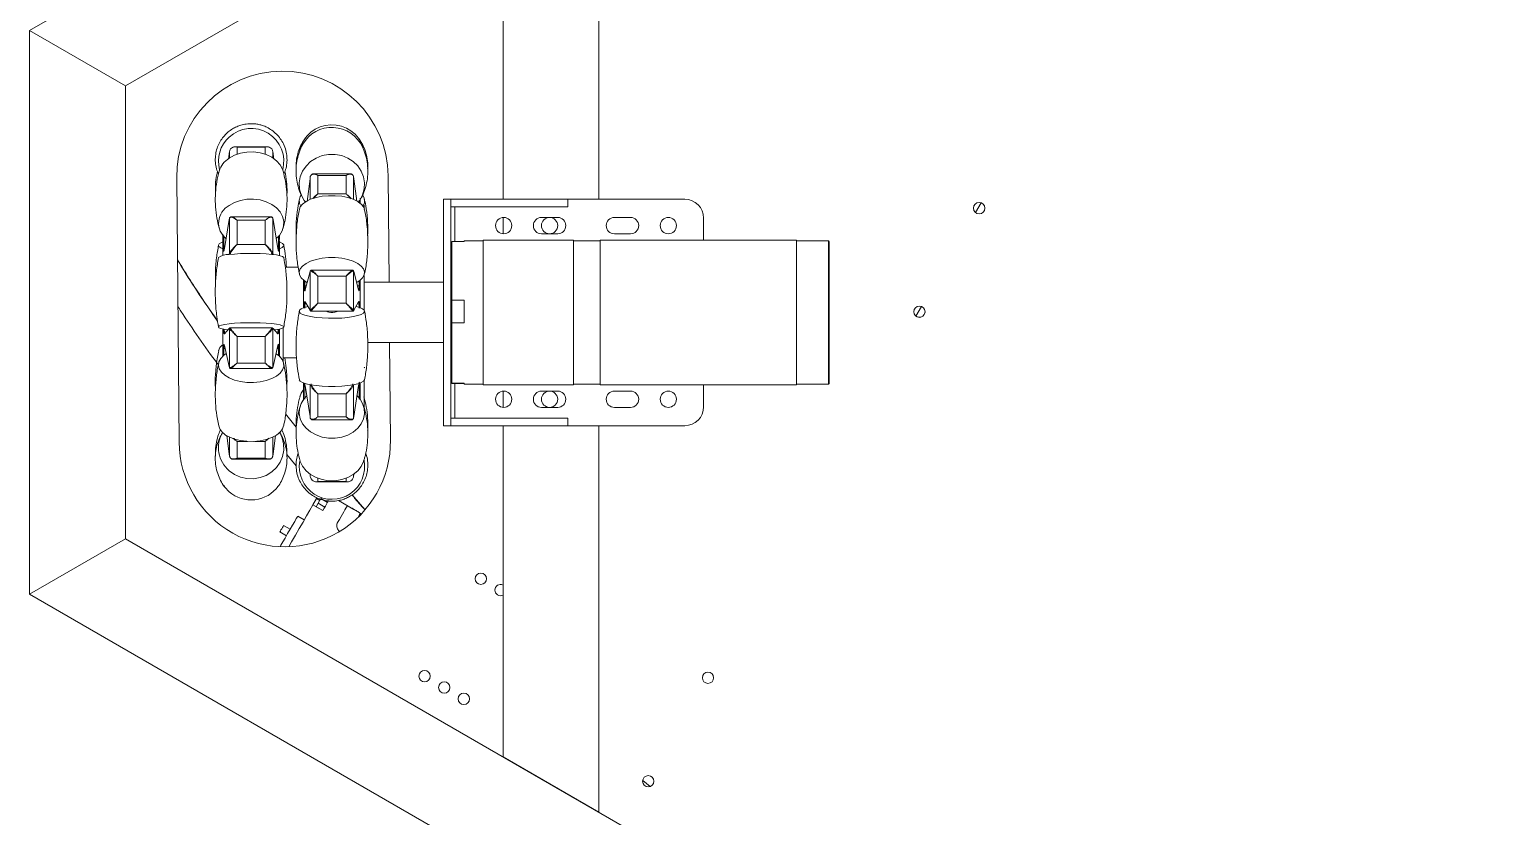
# Model space of a CAD drawing. Header units: millimetres. Extents: x 127 to 957, y 10 to 832.
# Drawn here: x 141 to 531.3, y 266.2 to 474.7 of the extents above; entities that cross this region are included whole.
import ezdxf

# ---------------------------------------------------------------- set-up
doc = ezdxf.new("R2010")
doc.units = ezdxf.units.MM

msp = doc.modelspace()

# ---------------------------------------------------------------- linework, layer by layer
at = {"color": 7, "linetype": 'Continuous', "lineweight": 15}
for p, q in [((660.59, 774.41), (140.98, 474.41)), ((166.38, 459.74), (685.99, 759.74)), ((291.78, 429.74), (291.78, 532.14)), ((266.38, 517.48), (266.38, 429.74)), ((140.98, 474.41), (166.38, 459.74)), ((140.98, 474.41), (140.98, 325.08)), ((166.38, 339.74), (166.38, 459.74)), ((193.87, 441.71), (193.7, 440.3)), ((193.95, 442.36), (193.87, 441.71)), ((203.96, 443.6), (195.4, 443.6)), ((203.41, 443.51), (195.94, 443.51)), ((205.48, 441.71), (205.4, 442.36)), ((205.65, 440.3), (205.48, 441.71)), ((180.58, 365.41), (179.96, 435.41)), ((215.27, 435.15), (214.48, 429.14)), ((215.35, 435.72), (215.27, 435.15)), ((225.9, 436.45), (216.25, 436.45)), ((217.34, 431.14), (217.34, 436.02)), ((224.81, 436.02), (217.34, 436.02)), ((224.81, 431.14), (224.81, 436.02)), ((226.88, 435.15), (226.8, 435.72)), ((227.66, 429.22), (226.88, 435.15)), ((236.21, 407.74), (235.96, 435.9)), ((217.34, 431.14), (224.81, 431.14)), ((228.42, 429.42), (228.02, 428.87)), ((250.58, 429.74), (252.58, 429.74)), ((250.58, 369.74), (250.58, 429.74)), ((252.58, 369.74), (252.58, 429.74)), ((252.58, 429.74), (283.53, 429.74)), ((283.53, 427.74), (283.53, 429.74)), ((283.53, 429.74), (314.49, 429.74)), ((213.86, 428.8), (213.86, 429.24)), ((229.58, 428.14), (229.13, 428.14)), ((229.58, 427.43), (229.58, 428.14)), ((252.58, 427.74), (283.53, 427.74)), ((393.01, 428.77), (391.53, 426.21)), ((193.87, 424.33), (192.6, 416.65)), ((193.95, 424.73), (193.87, 424.33)), ((193.95, 415.4), (193.95, 424.73)), ((204.92, 425.1), (194.44, 425.1)), ((195.94, 424.16), (195.94, 417.75)), ((203.41, 424.16), (195.94, 424.16)), ((203.41, 424.16), (203.41, 417.75)), ((205.4, 424.73), (205.4, 415.4)), ((205.48, 424.33), (205.4, 424.73)), ((206.75, 416.65), (205.48, 424.33)), ((266.38, 424.89), (266.38, 420.6)), ((276.56, 424.89), (280.86, 424.89)), ((300.16, 424.89), (295.86, 424.89)), ((319.49, 418.89), (319.49, 424.74)), ((192.18, 414.78), (192.18, 418.69)), ((192.18, 418.69), (192.26, 416.51)), ((195.94, 417.75), (203.41, 417.75)), ((206.9, 420), (206.9, 416.65)), ((207.16, 420.23), (207.09, 418.66)), ((207.18, 418.69), (207.09, 416.51)), ((207.18, 419.04), (207.18, 420.25)), ((207.18, 418.69), (207.18, 414.78)), ((252.78, 418.55), (252.78, 403.02)), ((256.08, 418.55), (252.78, 418.55)), ((261.08, 418.74), (256.08, 418.74)), ((256.08, 418.74), (256.08, 418.55)), ((285.08, 418.89), (261.08, 418.89)), ((261.08, 418.89), (261.08, 380.59)), ((276.56, 420.59), (280.86, 420.59)), ((285.08, 418.89), (285.08, 380.59)), ((292.08, 418.74), (285.08, 418.74)), ((344.08, 418.89), (292.08, 418.89)), ((292.08, 418.89), (292.08, 380.59)), ((300.16, 420.59), (295.86, 420.59)), ((344.08, 380.59), (344.08, 418.89)), ((352.53, 418.74), (344.08, 418.74)), ((192.61, 416.69), (192.59, 416.6)), ((193.87, 415.19), (193.95, 415.4)), ((205.4, 415.4), (205.48, 415.19)), ((212.15, 411.74), (208.72, 411.74)), ((215.27, 410.54), (214, 405.73)), ((215.35, 410.73), (215.27, 410.54)), ((215.35, 400.3), (215.35, 410.73)), ((226.68, 410.94), (215.47, 410.94)), ((215.64, 410.93), (215.55, 410.93)), ((226.52, 410.93), (226.6, 410.93)), ((226.8, 410.73), (226.8, 400.3)), ((226.88, 410.54), (226.8, 410.73)), ((228.15, 405.73), (226.88, 410.54)), ((213.61, 408.35), (213.66, 406.66)), ((213.86, 406.75), (213.86, 408.07)), ((217.34, 402.18), (217.34, 409.36)), ((224.81, 409.36), (217.34, 409.36)), ((224.81, 402.18), (224.81, 409.36)), ((228.42, 408.16), (227.73, 407.72)), ((229.58, 400.4), (229.58, 409.52)), ((250.58, 407.74), (229.58, 407.74)), ((214, 405.73), (214, 405.76)), ((214, 402.56), (215.27, 400.32)), ((217.34, 402.18), (224.81, 402.18)), ((226.88, 400.32), (228.15, 402.56)), ((252.78, 403.02), (256.08, 403.02)), ((252.78, 403.02), (252.78, 402.98)), ((252.78, 402.98), (256.08, 402.98)), ((256.08, 403.02), (256.08, 397.02)), ((215.27, 400.32), (215.35, 400.3)), ((215.47, 400.08), (226.68, 400.08)), ((215.55, 400.1), (215.52, 400.11)), ((226.8, 400.3), (226.88, 400.32)), ((377.18, 401.34), (375.7, 398.78)), ((193.87, 395.45), (192.6, 394.08)), ((193.95, 395.41), (193.87, 395.45)), ((193.95, 385.13), (193.95, 395.41)), ((205.28, 395.67), (194.07, 395.67)), ((194.1, 395.64), (194.07, 395.65)), ((205.2, 395.61), (205.28, 395.65)), ((205.47, 395.45), (205.28, 395.65)), ((205.48, 395.45), (205.4, 395.41)), ((205.4, 395.41), (205.4, 385.13)), ((206.75, 394.08), (205.48, 395.45)), ((208.18, 395.68), (208.18, 386.69)), ((252.78, 397.02), (252.78, 381.03)), ((256.08, 397.02), (252.78, 397.02)), ((192.6, 390.96), (193.87, 385.38)), ((195.94, 393.39), (195.94, 386.32)), ((203.41, 393.39), (195.94, 393.39)), ((203.41, 393.39), (203.41, 386.32)), ((205.48, 385.38), (206.75, 390.96)), ((206.75, 390.96), (206.75, 390.93)), ((230.53, 391.74), (250.58, 391.74)), ((236.58, 365.9), (236.35, 391.74)), ((206.9, 390.19), (206.9, 388.21)), ((207.16, 387.98), (207.09, 390.29)), ((208.18, 387.74), (211.72, 387.74)), ((193.87, 385.38), (193.95, 385.13)), ((194.07, 384.91), (205.28, 384.91)), ((194.24, 384.91), (194.15, 384.94)), ((195.94, 386.32), (203.41, 386.32)), ((205.11, 384.91), (205.2, 384.94)), ((205.4, 385.13), (205.48, 385.38)), ((213.58, 378.86), (213.58, 381.12)), ((213.66, 380.83), (213.58, 378.86)), ((213.86, 381.03), (213.86, 380.68)), ((214, 380.42), (215.27, 372.17)), ((215.35, 371.73), (215.35, 380.61)), ((226.8, 380.61), (226.8, 371.73)), ((226.88, 372.17), (228.15, 380.42)), ((228.58, 378.86), (228.49, 380.83)), ((228.58, 381.05), (228.58, 378.86)), ((229.58, 374.38), (229.58, 381.63)), ((252.78, 381.03), (256.08, 381.03)), ((256.08, 380.94), (252.78, 380.94)), ((256.08, 381.03), (256.08, 380.74)), ((256.08, 380.74), (261.08, 380.74)), ((261.08, 380.59), (285.08, 380.59)), ((266.38, 378.89), (266.38, 374.6)), ((276.56, 378.89), (280.86, 378.89)), ((285.08, 380.74), (292.08, 380.74)), ((292.08, 380.59), (344.08, 380.59)), ((300.16, 378.89), (295.86, 378.89)), ((319.49, 374.74), (319.49, 380.59)), ((344.08, 380.74), (352.53, 380.74)), ((224.81, 378.19), (217.34, 378.19)), ((217.34, 372.09), (217.34, 378.19)), ((224.81, 372.09), (224.81, 378.19)), ((208.8, 372.89), (211.62, 369.38)), ((208.81, 372.91), (211.62, 369.31)), ((215.27, 372.17), (215.35, 371.73)), ((215.94, 371.29), (226.21, 371.29)), ((217.34, 372.09), (224.81, 372.09)), ((226.8, 371.73), (226.88, 372.17)), ((252.58, 371.74), (283.53, 371.74)), ((276.56, 374.59), (280.86, 374.59)), ((283.53, 369.74), (283.53, 371.74)), ((300.16, 374.59), (295.86, 374.59)), ((193.25, 367.16), (193.87, 362.29)), ((205.48, 362.29), (206.1, 367.13)), ((250.58, 369.74), (252.58, 369.74)), ((252.58, 369.74), (283.53, 369.74)), ((266.38, 369.74), (266.38, 282.01)), ((283.53, 369.74), (314.49, 369.74)), ((291.78, 267.34), (291.78, 369.74)), ((195.94, 365.59), (195.94, 361.18)), ((203.41, 365.59), (203.41, 361.18)), ((193.87, 362.29), (193.95, 361.7)), ((194.98, 360.86), (204.37, 360.86)), ((195.94, 361.18), (203.41, 361.18)), ((205.4, 361.7), (205.48, 362.29)), ((211.61, 359.07), (209.1, 362.13)), ((215.27, 356.93), (215.35, 356.26)), ((226.8, 356.26), (226.88, 356.93)), ((216.94, 354.88), (225.21, 354.88)), ((217.34, 354.93), (224.81, 354.93)), ((226.44, 351.44), (229.82, 347.58)), ((217, 350.42), (216.04, 348.77)), ((218.64, 347.27), (216.04, 348.77)), ((216.91, 348.27), (217.44, 349.2)), ((216.91, 348.27), (218.64, 347.27)), ((217.11, 350.62), (217, 350.42)), ((217.86, 349.92), (217, 350.42)), ((217.44, 349.2), (218.15, 350.43)), ((219.18, 348.2), (217.44, 349.2)), ((218.15, 350.43), (219.89, 349.43)), ((213.73, 344.77), (212, 345.77)), ((140.98, 325.08), (166.38, 339.74)), ((166.38, 339.74), (685.99, 39.74)), ((207.27, 341.58), (209, 340.58)), ((210, 342.31), (208.27, 343.31)), ((140.98, 325.08), (685.99, 10.41)), ((266.38, 282.01), (291.78, 267.34)), ((303.37, 275.75), (305.31, 274.13)), ((303.38, 275.79), (305.31, 274.13))]:
    msp.add_line(p, q, dxfattribs=at)
at = {"color": 8, "linetype": 'Continuous', "lineweight": 15}
for p, q in [((193.95, 440.66), (193.95, 442.36)), ((195.94, 443.51), (195.34, 443.58)), ((195.4, 443.6), (195.94, 443.51)), ((195.94, 443.51), (195.94, 441.63)), ((203.41, 443.51), (203.41, 441.63)), ((205.4, 442.36), (205.4, 440.66)), ((215.35, 429.68), (215.35, 435.72)), ((226.8, 435.72), (226.8, 429.68)), ((228.3, 428.79), (228.3, 429.52)), ((228.58, 429.04), (228.51, 430.01)), ((253.58, 418.55), (253.58, 427.74)), ((192.46, 420.01), (192.46, 416.65)), ((352.53, 380.74), (352.53, 418.74)), ((192.46, 416.65), (192.6, 416.65)), ((213.86, 406.75), (214.27, 406.75)), ((227.88, 406.75), (228.3, 406.75)), ((228.3, 406.75), (228.3, 408.2)), ((228.54, 408.28), (228.49, 406.66)), ((252.78, 397.02), (252.78, 402.98)), ((226.6, 400.1), (226.63, 400.11)), ((194.15, 395.61), (194.1, 395.64)), ((192.19, 387.98), (192.26, 390.29)), ((192.78, 390.19), (192.46, 390.19)), ((192.46, 390.19), (192.46, 388.21)), ((206.9, 390.19), (206.57, 390.19)), ((213.86, 376.81), (213.86, 380.68)), ((228.3, 376.78), (228.3, 380.68)), ((252.78, 380.94), (252.78, 381.03)), ((253.58, 371.74), (253.58, 380.94)), ((193.95, 361.7), (193.95, 366.72)), ((198.72, 365.59), (195.94, 365.59)), ((203.41, 365.59), (200.63, 365.59)), ((205.4, 366.72), (205.4, 361.7)), ((215.35, 356.26), (215.35, 356.85)), ((217.34, 354.93), (217.34, 355.81)), ((224.81, 354.93), (224.81, 355.81)), ((226.8, 356.85), (226.8, 356.26)), ((224.81, 354.93), (225.25, 354.91)), ((225.21, 354.9), (224.81, 354.93))]:
    msp.add_line(p, q, dxfattribs=at)
at = {"color": 7, "linetype": 'Continuous', "lineweight": 15, "flags": 128}
for points in [[(208.15, 437.16), (207.99, 437.65), (207.33, 438.85), (206.36, 439.92), (205.12, 440.83), (203.66, 441.54), (202.03, 442.02), (200.3, 442.24), (198.55, 442.2), (196.85, 441.91), (195.26, 441.36), (193.85, 440.59)], [(214.03, 429), (213.73, 429.41), (212.96, 430.86), (212.52, 432.43), (212.43, 434.04), (212.7, 435.64), (213.3, 437.16), (214.23, 438.53), (215.43, 439.71), (216.87, 440.63), (218.48, 441.27), (220.19, 441.6), (221.95, 441.6), (223.66, 441.27), (225.27, 440.64), (226.71, 439.71), (227.92, 438.54), (228.84, 437.17), (229.45, 435.65), (229.72, 434.05), (229.63, 432.44), (229.19, 430.87), (228.42, 429.42), (228.42, 429.42)], [(226.78, 435.77), (226.79, 435.74), (226.8, 435.72)], [(193.85, 428.11), (195.26, 428.88), (196.85, 429.42), (198.55, 429.72), (200.3, 429.75), (202.03, 429.53), (203.66, 429.05), (205.12, 428.35), (206.36, 427.44), (207.33, 426.36), (207.99, 425.16), (208.3, 423.89), (208.26, 422.6), (207.87, 421.34), (207.15, 420.16), (206.42, 419.38)], [(229.69, 427.06), (229.45, 427.68), (228.84, 428.44), (227.92, 429.13), (226.71, 429.72), (225.27, 430.18), (223.66, 430.5), (221.95, 430.66), (220.19, 430.66), (218.48, 430.5), (216.87, 430.18), (215.43, 429.71), (214.23, 429.13), (213.3, 428.44), (212.7, 427.68), (212.46, 427.06)], [(192.19, 416.57), (191.65, 416.81), (191.16, 417.17), (191.02, 417.55), (191.24, 417.92), (191.8, 418.28), (192.34, 418.5)], [(207.21, 418.42), (207.33, 418.37), (207.99, 418.02), (208.3, 417.65), (208.26, 417.28), (207.87, 416.91), (207.2, 416.58)], [(208.33, 414.26), (208.3, 414.33), (207.99, 414.55), (207.33, 414.76), (206.36, 414.96), (205.12, 415.12), (203.66, 415.24), (202.03, 415.33), (200.3, 415.37), (198.55, 415.36), (196.85, 415.31), (195.26, 415.21), (193.85, 415.08)], [(214.43, 407.71), (213.73, 408.16), (212.96, 408.88), (212.52, 409.67), (212.43, 410.48), (212.7, 411.28), (213.3, 412.04), (214.23, 412.72), (215.43, 413.31), (216.87, 413.77), (218.48, 414.09), (220.19, 414.26), (221.95, 414.26), (223.66, 414.1), (225.27, 413.78), (226.71, 413.31), (227.92, 412.73), (228.84, 412.04), (229.45, 411.28), (229.72, 410.48), (229.63, 409.67), (229.19, 408.89), (228.42, 408.16), (228.42, 408.16)], [(227.48, 401.3), (228.42, 401.03), (229.19, 400.69), (229.63, 400.33), (229.72, 399.95), (229.45, 399.58), (228.84, 399.22), (227.92, 398.9), (226.71, 398.63), (225.27, 398.41), (223.66, 398.26), (221.95, 398.19), (220.19, 398.19), (218.48, 398.27), (216.87, 398.41), (215.43, 398.63), (214.23, 398.9), (213.3, 399.22), (212.7, 399.58), (212.43, 399.95), (212.52, 400.33), (212.96, 400.69), (213.73, 401.03), (214.75, 401.32)], [(219.68, 400.08), (219.69, 400), (219.89, 399.89), (220.26, 399.8), (220.76, 399.75), (221.3, 399.75), (221.82, 399.79), (222.21, 399.87), (222.44, 399.98), (222.47, 400.08)], [(193.47, 395.1), (192.46, 395.27), (191.65, 395.47), (191.16, 395.69), (191.02, 395.92), (191.24, 396.15), (191.8, 396.37), (192.68, 396.57), (193.85, 396.74)], [(193.85, 396.74), (195.26, 396.87), (196.85, 396.97), (198.55, 397.02), (200.3, 397.03), (202.03, 396.99), (203.66, 396.91), (205.12, 396.78), (206.36, 396.62), (207.33, 396.43), (207.99, 396.21), (208.3, 395.99), (208.26, 395.76), (207.87, 395.53), (207.15, 395.32), (206.12, 395.14), (205.9, 395.11)], [(193.85, 382.38), (192.68, 383.08), (191.8, 383.89), (191.24, 384.78), (191.02, 385.72), (191.16, 386.65), (191.65, 387.56), (192.46, 388.39), (192.98, 388.76)], [(206.33, 388.78), (207.15, 388.16), (207.87, 387.31), (208.26, 386.39), (208.3, 385.45), (207.99, 384.53), (207.33, 383.66), (206.36, 382.87), (205.12, 382.21), (203.66, 381.7), (202.03, 381.35), (200.3, 381.19), (198.55, 381.21), (196.85, 381.43), (195.26, 381.82), (193.85, 382.38)], [(229.73, 385.22), (229.72, 385.19), (229.58, 385.04)], [(212.43, 381.9), (212.43, 381.89), (212.7, 381.51), (213.3, 381.16), (214.23, 380.84), (215.43, 380.57), (216.87, 380.35), (218.48, 380.2), (220.19, 380.12), (221.95, 380.12), (223.66, 380.2), (225.27, 380.35), (226.71, 380.56), (227.92, 380.84), (228.84, 381.16), (229.45, 381.51), (229.72, 381.88), (229.72, 381.9)], [(213.47, 379.15), (212.96, 378.32), (212.6, 377.39)], [(227.77, 377.62), (228.42, 376.9), (229.19, 375.65), (229.63, 374.31), (229.72, 372.92), (229.45, 371.55), (228.84, 370.25), (227.92, 369.07), (226.71, 368.06), (225.27, 367.27), (223.66, 366.72), (221.95, 366.45), (220.19, 366.45), (218.48, 366.73), (216.87, 367.28), (215.43, 368.07), (214.23, 369.08), (213.3, 370.25), (212.7, 371.56), (212.43, 372.93), (212.52, 374.32), (212.96, 375.66), (213.73, 376.9), (214.41, 377.64)], [(193.85, 366.77), (195.26, 366.21), (196.85, 365.82), (198.55, 365.6), (200.3, 365.58), (202.03, 365.74), (203.66, 366.08), (205.12, 366.6), (206.36, 367.26), (207.33, 368.04), (207.99, 368.92), (208.27, 369.66)], [(207.23, 367.94), (207.87, 366.56), (208.26, 364.93), (208.3, 363.26), (207.99, 361.62), (207.33, 360.07), (206.36, 358.68), (205.12, 357.51), (203.66, 356.59), (202.03, 355.98), (200.3, 355.69), (198.55, 355.74), (196.85, 356.12), (195.26, 356.82), (193.85, 357.81)], [(212.67, 360.35), (212.7, 360.28), (213.3, 358.98), (214.23, 357.8), (215.43, 356.79), (216.87, 356), (218.48, 355.45), (220.19, 355.17), (221.95, 355.17), (223.66, 355.45), (225.27, 356), (226.71, 356.79), (227.92, 357.79), (228.84, 358.97), (229.45, 360.27), (229.48, 360.35)], [(192.4, 353.87), (192.68, 353.48), (193.85, 352.23)], [(216.04, 348.77), (215.25, 347.39), (214.37, 345.87), (213.42, 344.22), (212.42, 342.5), (211.4, 340.73), (210.38, 338.95), (209.64, 337.68)], [(220.17, 349.92), (220.13, 349.85), (219.89, 349.44), (219.63, 348.97), (219.33, 348.46), (219, 347.89), (218.64, 347.27)], [(222.58, 344.08), (223.05, 344.91), (223.49, 345.67), (223.88, 346.34), (224.23, 346.94), (224.52, 347.45), (224.76, 347.87), (224.95, 348.19), (225.08, 348.41)], [(228.91, 346.4), (226.91, 347.56), (222.84, 349.91)], [(212, 345.77), (211.91, 345.61), (211.64, 345.14), (211.21, 344.4), (210.65, 343.43), (210.01, 342.32), (209.33, 341.15), (208.67, 339.99), (208.06, 338.94), (207.56, 338.08), (207.33, 337.68)], [(228.54, 346.41), (228.41, 346.19), (228.22, 345.87), (228.01, 345.49)], [(208.27, 343.31), (208.23, 343.24), (208.12, 343.05), (207.96, 342.77), (207.77, 342.44), (207.58, 342.11), (207.42, 341.83), (207.31, 341.64), (207.27, 341.58), (207.27, 341.58)]]:
    msp.add_lwpolyline(points, dxfattribs=at)
at = {"color": 7, "linetype": 'Continuous', "lineweight": 15}
for centre, radius in [((392.48, 427.37), 1.5), ((266.56, 422.74), 2.15), ((278.71, 422.74), 2.15), ((310.16, 422.74), 2.15), ((376.65, 399.94), 1.5), ((266.56, 376.74), 2.15), ((278.71, 376.74), 2.15), ((310.16, 376.74), 2.15), ((260.51, 329.19), 1.5), ((245.61, 303.39), 1.5), ((250.81, 300.39), 1.5), ((320.66, 302.97), 1.5), ((256.01, 297.39), 1.5), ((304.83, 275.55), 1.5), ((304.83, 275.54), 1.5)]:
    msp.add_circle(centre, radius, dxfattribs=at)
for centre, radius, start, end in [((207.96, 435.65), 28, 0.5043, 180.5043), ((221.08, 440.73), 8.73, 17.4671, 167.0143), ((199.66, 439.81), 8.64, 132.245, 195.2055), ((199.68, 439.81), 8.65, 344.843, 132.2886), ((221.06, 439.84), 8.91, 24.2824, 150.1135), ((197.06, 435.38), 6.12, 121.5574, 163.1052), ((215.45, 435.71), 0.0917, 145.4075, 179.375), ((215.12, 429.28), 2.69, 145.7175, 211.3822), ((227.06, 429.28), 2.67, 334.6855, 33.4501), ((314.49, 424.74), 5, 0, 90), ((196.41, 423.42), 5.34, 118.5976, 231.4943), ((194.12, 424.73), 0.164, 120.6825, 178.4105), ((276.56, 422.74), 2.15, 90, 270), ((280.86, 422.74), 2.15, 270, 90), ((295.86, 422.74), 2.15, 90, 270), ((300.16, 422.74), 2.15, 270, 90), ((352.53, 418.54), 0.2, 0, 90), ((193.62, 410.57), 4.52, 87.0297, 125.0683), ((192.44, 416.46), 0.193, 85.7419, 162.295), ((194.07, 415.18), 0.2, 178.4393, 210.1511), ((194.16, 415.42), 0.202, 185.2903, 269.141), ((205.2, 415.42), 0.202, 270.859, 354.7097), ((215.55, 410.73), 0.196, 89.1884, 179.1363), ((226.6, 410.73), 0.196, 0.8644, 90.8119), ((228.32, 406.54), 0.211, 35.4579, 97.2378), ((252.78, 403.18), 0.2, 180.017, 269.9906), ((215.46, 400.31), 0.191, 178.5346, 272.279), ((215.56, 400.3), 0.203, 181.3654, 268.8231), ((226.59, 400.3), 0.203, 271.1766, 358.6338), ((376.65, 399.94), 1.5, 240.1312, 59.8811), ((194.16, 395.4), 0.204, 91.4348, 178.0292), ((205.19, 395.4), 0.204, 1.9708, 88.5652), ((193.76, 388.9), 2.78, 128.4152, 165.6217), ((192.74, 390.96), 0.141, 177.3866, 206.6588), ((192.43, 390.39), 0.201, 209.8257, 276.8653), ((194.01, 385.38), 0.142, 178.0788, 215.1213), ((194.15, 385.14), 0.192, 181.1554, 271.919), ((205.2, 385.14), 0.192, 268.081, 358.8446), ((205.34, 385.38), 0.142, 324.8734, 1.9266), ((213.84, 380.88), 0.194, 195.0344, 273.3419), ((228.31, 380.88), 0.194, 266.6575, 344.9667), ((276.56, 376.74), 2.15, 90, 270), ((280.86, 376.74), 2.15, 270, 90), ((295.86, 376.74), 2.15, 90, 270), ((300.16, 376.74), 2.15, 270, 90), ((352.53, 380.94), 0.2, 270, 0), ((314.49, 374.74), 5, 270, 0), ((199.01, 363.91), 7.98, 149.6479, 229.7647), ((195.43, 371.06), 4.57, 197.7495, 249.7797), ((208.58, 365.66), 28, 180.5043, 0.5043), ((221.08, 358.89), 8.65, 170.0496, 11.1689), ((199.67, 358.96), 8.89, 229.1743, 323.8856), ((265.71, 326.19), 1.5, 63.6568, 180), ((265.71, 326.19), 1.5, 180, 296.3432)]:
    msp.add_arc(centre, radius, start, end, dxfattribs=at)
at = {"color": 8, "linetype": 'Continuous', "lineweight": 15}
for centre, radius, start, end in [((205.23, 424.73), 0.165, 1.6017, 60.0058), ((205.28, 415.18), 0.2, 329.8445, 1.5651), ((226.69, 400.31), 0.189, 308.7925, 1.786), ((194.06, 395.46), 0.195, 136.172, 181.7587)]:
    msp.add_arc(centre, radius, start, end, dxfattribs=at)
at = {"color": 7, "linetype": 'Continuous', "lineweight": 15}
for points, knots in [([(199.68, 449.74), (199.1, 449.72), (198.29, 449.67), (197.11, 449.41), (196.11, 449.08), (194.97, 448.53), (193.85, 447.78), (192.79, 446.83), (191.84, 445.67), (191.06, 444.33), (190.49, 442.82), (190.18, 441.19), (190.16, 439.48), (190.4, 437.84), (190.81, 436.84), (191, 436.39)], [0, 0, 0, 0, 0.090006, 0.127523, 0.18993, 0.255511, 0.32671, 0.402078, 0.481114, 0.563429, 0.648783, 0.737018, 0.828084, 0.922069, 1, 1, 1, 1]), ([(208.33, 436.32), (208.51, 436.74), (208.89, 437.67), (209.17, 439.22), (209.2, 440.94), (208.91, 442.69), (208.3, 444.32), (207.44, 445.78), (206.4, 447.01), (205.19, 448.02), (203.94, 448.77), (202.77, 449.25), (201.69, 449.55), (200.68, 449.71), (199.99, 449.73), (199.68, 449.74)], [0, 0, 0, 0, 0.071437, 0.159363, 0.25011, 0.343766, 0.440602, 0.526661, 0.611569, 0.694557, 0.773625, 0.840777, 0.891797, 0.950023, 1, 1, 1, 1]), ([(214.07, 445.95), (213.97, 445.82), (213.48, 445.23), (212.82, 444), (212.1, 442.25), (211.69, 440.33), (211.52, 438.88), (211.59, 438.09), (211.6, 437.97)], [0, 0, 0, 0, 0.056145, 0.266786, 0.489549, 0.720678, 0.957368, 1, 1, 1, 1]), ([(228.52, 445.31), (228.43, 445.49), (228.3, 445.72), (228.12, 445.92), (228.08, 445.97)], [0, 0, 0, 0, 0.776373, 1, 1, 1, 1]), ([(230.53, 437.78), (230.55, 437.98), (230.63, 438.86), (230.45, 440.44), (229.98, 442.42), (229.36, 444.01), (228.81, 444.87), (228.63, 445.14)], [0, 0, 0, 0, 0.079055, 0.343117, 0.608158, 0.871666, 1, 1, 1, 1]), ([(195.34, 443.58), (195.33, 443.58), (195.11, 443.61), (194.7, 443.47), (194.27, 443.15), (194.03, 442.74), (193.98, 442.48), (193.95, 442.36)], [0, 0, 0, 0, 0.017225, 0.344248, 0.671263, 0.842066, 1, 1, 1, 1]), ([(194.83, 443.47), (194.83, 443.47), (194.98, 443.6), (195.19, 443.64), (195.39, 443.6), (195.4, 443.6)], [0, 0, 0, 0, 0.019197, 0.954604, 1, 1, 1, 1]), ([(204.51, 443.47), (204.51, 443.48), (204.36, 443.61), (203.97, 443.63), (203.6, 443.55), (203.41, 443.51)], [0, 0, 0, 0, 0.012306, 0.506827, 1, 1, 1, 1]), ([(205.4, 442.36), (205.37, 442.49), (205.32, 442.75), (205.07, 443.16), (204.64, 443.49), (204.04, 443.63), (203.62, 443.55), (203.41, 443.51)], [0, 0, 0, 0, 0.122955, 0.256282, 0.506376, 0.753479, 1, 1, 1, 1]), ([(213.34, 444.28), (213.32, 444.24), (212.94, 443.63), (212.42, 442.28), (211.83, 440.25), (211.55, 438.09), (211.57, 435.88), (211.92, 433.7), (212.5, 431.72), (213.1, 430.58), (213.36, 430.07)], [0, 0, 0, 0, 0.009689, 0.148665, 0.291845, 0.43794, 0.585837, 0.734484, 0.882573, 1, 1, 1, 1]), ([(228.81, 430.07), (228.83, 430.11), (229.21, 430.71), (229.74, 432.07), (230.32, 434.1), (230.6, 436.26), (230.58, 438.47), (230.23, 440.65), (229.65, 442.62), (229.05, 443.77), (228.79, 444.28)], [0, 0, 0, 0, 0.009909, 0.148848, 0.291989, 0.438044, 0.5859, 0.734506, 0.882555, 1, 1, 1, 1]), ([(191.23, 437.17), (191.16, 436.94), (190.8, 435.8), (190.42, 433.61), (190.14, 430.67), (190.2, 427.68), (190.53, 424.79), (190.99, 422.96), (191.21, 422.09)], [0, 0, 0, 0, 0.048693, 0.239476, 0.432633, 0.627088, 0.821866, 1, 1, 1, 1]), ([(190.76, 437.03), (190.65, 436.55), (190.34, 435.18), (190.15, 433.14), (190.21, 431.62), (190.23, 431.02)], [0, 0, 0, 0, 0.247158, 0.703506, 1, 1, 1, 1]), ([(208.12, 422.09), (208.19, 422.32), (208.56, 423.46), (208.93, 425.64), (209.21, 428.59), (209.16, 431.58), (208.82, 434.47), (208.36, 436.3), (208.14, 437.17)], [0, 0, 0, 0, 0.0482557, 0.2389813, 0.4320799, 0.6264771, 0.8211971, 1, 1, 1, 1]), ([(209.13, 430.55), (209.14, 430.66), (209.24, 431.7), (209.12, 433.68), (208.93, 435.75), (208.65, 436.84), (208.6, 437.03)], [0, 0, 0, 0, 0.051049, 0.478347, 0.906463, 1, 1, 1, 1]), ([(216.13, 436.37), (216.13, 436.37), (215.93, 436.4), (215.68, 436.27), (215.44, 436.02), (215.38, 435.81), (215.35, 435.72)], [0, 0, 0, 0, 0.006194, 0.497015, 0.758673, 1, 1, 1, 1]), ([(216.25, 436.44), (216.25, 436.44), (216.07, 436.48), (215.89, 436.42), (215.77, 436.27), (215.75, 436.25)], [0, 0, 0, 0, 0.003246, 0.864385, 1, 1, 1, 1]), ([(225.9, 436.44), (225.91, 436.44), (226.09, 436.48), (226.27, 436.41), (226.39, 436.26), (226.4, 436.24)], [0, 0, 0, 0, 0.025247, 0.874645, 1, 1, 1, 1]), ([(226.8, 435.72), (226.77, 435.81), (226.72, 436.01), (226.48, 436.26), (226.23, 436.4), (226.02, 436.37), (226.02, 436.37)], [0, 0, 0, 0, 0.236435, 0.492225, 0.981867, 1, 1, 1, 1]), ([(212.52, 429.83), (212.39, 429.26), (211.99, 427.56), (211.68, 424.65), (211.52, 421.92), (211.62, 420.35), (211.64, 419.95)], [0, 0, 0, 0, 0.179548, 0.528652, 0.879589, 1, 1, 1, 1]), ([(230.51, 419.99), (230.54, 420.34), (230.64, 421.86), (230.48, 424.55), (230.17, 427.49), (229.77, 429.22), (229.63, 429.81)], [0, 0, 0, 0, 0.105904, 0.459779, 0.813707, 1, 1, 1, 1]), ([(212.5, 427.05), (212.37, 426.48), (211.98, 424.73), (211.66, 421.72), (211.52, 418.08), (211.73, 414.44), (212.06, 411.69), (212.42, 410.2), (212.5, 409.88)], [0, 0, 0, 0, 0.102985, 0.312075, 0.521967, 0.732221, 0.942384, 1, 1, 1, 1]), ([(228.58, 429.04), (228.58, 428.96), (228.58, 428.81), (228.58, 428.61), (228.58, 428.52)], [0, 0, 0, 0, 0.502, 1, 1, 1, 1]), ([(229.65, 409.87), (229.78, 410.46), (230.17, 412.22), (230.49, 415.23), (230.63, 418.87), (230.42, 422.51), (230.09, 425.26), (229.73, 426.76), (229.65, 427.08)], [0, 0, 0, 0, 0.104358, 0.313016, 0.522474, 0.732293, 0.942021, 1, 1, 1, 1]), ([(195.94, 424.16), (195.73, 424.32), (195.3, 424.63), (194.7, 424.92), (194.27, 424.99), (194.03, 424.9), (193.98, 424.79), (193.95, 424.73)], [0, 0, 0, 0, 0.2502616, 0.4997405, 0.7492153, 0.8795252, 1, 1, 1, 1]), ([(194.15, 424.9), (194.18, 424.95), (194.23, 425.05), (194.33, 425.12), (194.42, 425.09), (194.44, 425.09)], [0, 0, 0, 0, 0.4392953, 0.9122409, 1, 1, 1, 1]), ([(205.4, 424.73), (205.37, 424.79), (205.32, 424.91), (205.07, 424.99), (204.64, 424.91), (204.04, 424.62), (203.62, 424.32), (203.41, 424.16)], [0, 0, 0, 0, 0.122957, 0.256283, 0.506372, 0.753475, 1, 1, 1, 1]), ([(205.2, 424.9), (205.17, 424.95), (205.12, 425.06), (205.02, 425.12), (204.93, 425.09), (204.92, 425.09)], [0, 0, 0, 0, 0.448942, 0.933301, 1, 1, 1, 1]), ([(192.18, 418.69), (192.18, 418.87), (192.18, 419.49), (192.18, 420.05), (192.18, 420.45)], [0, 0, 0, 0, 0.302724, 1, 1, 1, 1]), ([(193.95, 415.4), (193.98, 415.47), (194.03, 415.62), (194.27, 416.01), (194.7, 416.54), (195.3, 417.18), (195.73, 417.56), (195.94, 417.75)], [0, 0, 0, 0, 0.12046, 0.250794, 0.500265, 0.749758, 1, 1, 1, 1]), ([(195.94, 417.75), (195.75, 417.54), (195.36, 417.12), (194.82, 416.43), (194.44, 415.85), (194.22, 415.45), (194.18, 415.29), (194.15, 415.22)], [0, 0, 0, 0, 0.2502506, 0.4997326, 0.7492153, 0.8792227, 1, 1, 1, 1]), ([(203.41, 417.75), (203.62, 417.56), (204.04, 417.19), (204.64, 416.55), (205.07, 416.02), (205.32, 415.63), (205.37, 415.47), (205.4, 415.4)], [0, 0, 0, 0, 0.246528, 0.49363, 0.743725, 0.877036, 1, 1, 1, 1]), ([(203.41, 417.75), (203.6, 417.54), (203.98, 417.13), (204.52, 416.44), (204.91, 415.87), (205.12, 415.45), (205.17, 415.29), (205.2, 415.22)], [0, 0, 0, 0, 0.2463889, 0.4934563, 0.7436348, 0.8766889, 1, 1, 1, 1]), ([(352.73, 400.02), (352.73, 401.16), (352.73, 403.52), (352.73, 407.01), (352.73, 410.35), (352.73, 413.32), (352.73, 415.73), (352.73, 417.41), (352.73, 418.39), (352.73, 418.48), (352.73, 418.52)], [0, 0, 0, 0, 0.1176005, 0.2422475, 0.3720762, 0.5046585, 0.6372429, 0.7670711, 0.8917175, 1, 1, 1, 1]), ([(191.03, 414.26), (190.83, 413.05), (190.41, 410.52), (190.15, 406.63), (190.19, 402.64), (190.48, 399.03), (190.89, 396.79), (191.06, 395.85)], [0, 0, 0, 0, 0.199827, 0.414879, 0.629974, 0.845083, 1, 1, 1, 1]), ([(191.05, 417.6), (190.85, 416.47), (190.43, 414.05), (190.16, 410.47), (190.2, 408.03), (190.22, 406.91)], [0, 0, 0, 0, 0.320412, 0.686495, 1, 1, 1, 1]), ([(192.6, 416.65), (192.56, 416.46), (192.49, 416.08), (192.39, 415.89), (192.3, 416), (192.27, 416.34), (192.26, 416.51)], [0, 0, 0, 0, 0.250567, 0.500253, 0.750033, 1, 1, 1, 1]), ([(207.09, 416.51), (207.08, 416.34), (207.05, 416), (206.96, 415.89), (206.86, 416.08), (206.79, 416.46), (206.75, 416.65)], [0, 0, 0, 0, 0.249967, 0.499747, 0.749433, 1, 1, 1, 1]), ([(206.9, 416.65), (206.88, 416.49), (206.87, 416.31), (206.84, 416.24), (206.84, 416.23)], [0, 0, 0, 0, 0.875185, 1, 1, 1, 1]), ([(209.03, 411.74), (208.97, 412.67), (208.85, 414.64), (208.48, 416.58), (208.29, 417.6)], [0, 0, 0, 0, 0.4721243, 1, 1, 1, 1]), ([(208.31, 395.85), (208.52, 397.08), (208.94, 399.61), (209.2, 403.5), (209.16, 407.49), (208.88, 411.09), (208.47, 413.33), (208.29, 414.26)], [0, 0, 0, 0, 0.2006743, 0.4158742, 0.6311175, 0.8463737, 1, 1, 1, 1]), ([(180.15, 413.74), (182.18, 410.46), (185.56, 404.99), (189.29, 399.65), (190.78, 397.51)], [0, 0, 0, 0, 0.600337, 1, 1, 1, 1]), ([(180.16, 413.7), (180.55, 413.03), (183.83, 407.52), (187.54, 402.15), (190.79, 397.43)], [0, 0, 0, 0, 0.121446, 1, 1, 1, 1]), ([(217.34, 409.36), (217.13, 409.54), (216.71, 409.91), (216.11, 410.38), (215.68, 410.66), (215.44, 410.76), (215.38, 410.74), (215.35, 410.73)], [0, 0, 0, 0, 0.246529, 0.493629, 0.74372, 0.877039, 1, 1, 1, 1]), ([(226.8, 410.73), (226.77, 410.74), (226.72, 410.76), (226.48, 410.66), (226.05, 410.39), (225.45, 409.92), (225.03, 409.54), (224.81, 409.36)], [0, 0, 0, 0, 0.120466, 0.250788, 0.500271, 0.749759, 1, 1, 1, 1]), ([(213.58, 400.9), (213.58, 401.84), (213.58, 404.39), (213.58, 406.84), (213.58, 408.39)], [0, 0, 0, 0, 0.368912, 1, 1, 1, 1]), ([(214, 405.73), (213.96, 405.62), (213.89, 405.42), (213.79, 405.53), (213.7, 405.94), (213.67, 406.42), (213.66, 406.66)], [0, 0, 0, 0, 0.2500166, 0.4998279, 0.7494935, 1, 1, 1, 1]), ([(213.99, 405.76), (213.97, 405.81), (213.94, 405.91), (213.89, 406.21), (213.87, 406.54), (213.86, 406.75)], [0, 0, 0, 0, 0.268898, 0.520129, 1, 1, 1, 1]), ([(228.58, 408.32), (228.58, 406.79), (228.58, 404.42), (228.58, 401.94), (228.58, 401.05)], [0, 0, 0, 0, 0.640736, 1, 1, 1, 1]), ([(213.66, 400.89), (213.67, 401.16), (213.7, 401.71), (213.79, 402.31), (213.89, 402.65), (213.96, 402.59), (214, 402.56)], [0, 0, 0, 0, 0.249974, 0.499744, 0.749429, 1, 1, 1, 1]), ([(213.86, 400.84), (213.87, 401.08), (213.89, 401.45), (213.94, 401.85), (214, 402.19), (214.06, 402.31), (214.09, 402.38)], [0, 0, 0, 0, 0.31295, 0.485075, 0.667265, 1, 1, 1, 1]), ([(215.35, 400.3), (215.38, 400.33), (215.44, 400.39), (215.68, 400.62), (216.11, 401.03), (216.71, 401.6), (217.13, 401.99), (217.34, 402.18)], [0, 0, 0, 0, 0.122957, 0.256281, 0.506376, 0.753485, 1, 1, 1, 1]), ([(215.55, 400.1), (215.58, 400.13), (215.63, 400.2), (215.85, 400.46), (216.23, 400.91), (216.77, 401.54), (217.15, 401.97), (217.34, 402.18)], [0, 0, 0, 0, 0.123315, 0.256363, 0.506546, 0.753616, 1, 1, 1, 1]), ([(224.81, 402.18), (225.03, 401.98), (225.45, 401.59), (226.05, 401.02), (226.48, 400.62), (226.72, 400.38), (226.77, 400.33), (226.8, 400.3)], [0, 0, 0, 0, 0.250261, 0.499736, 0.749211, 0.879526, 1, 1, 1, 1]), ([(226.6, 400.1), (226.57, 400.13), (226.53, 400.19), (226.31, 400.45), (225.93, 400.9), (225.39, 401.53), (225, 401.96), (224.81, 402.18)], [0, 0, 0, 0, 0.120772, 0.250793, 0.500279, 0.749763, 1, 1, 1, 1]), ([(228.28, 405.5), (228.27, 405.5), (228.23, 405.45), (228.19, 405.6), (228.15, 405.73)], [0, 0, 0, 0, 0.168888, 1, 1, 1, 1]), ([(228.15, 402.56), (228.19, 402.59), (228.26, 402.65), (228.36, 402.31), (228.45, 401.71), (228.48, 401.16), (228.49, 400.89)], [0, 0, 0, 0, 0.2505705, 0.5002563, 0.7500263, 1, 1, 1, 1]), ([(190.82, 386.02), (187.48, 390.67), (183.84, 395.73), (180.54, 400.92), (180.26, 401.34)], [0, 0, 0, 0, 0.917129, 1, 1, 1, 1]), ([(212.45, 400.14), (212.25, 399.01), (211.83, 396.59), (211.56, 392.82), (211.57, 388.88), (211.86, 385.22), (212.27, 382.91), (212.46, 381.88)], [0, 0, 0, 0, 0.187422, 0.401511, 0.615729, 0.829987, 1, 1, 1, 1]), ([(226.63, 400.08), (226.68, 400.08), (226.78, 400.1), (226.83, 400.18), (226.86, 400.22)], [0, 0, 0, 0, 0.462889, 1, 1, 1, 1]), ([(229.7, 381.89), (229.9, 383.02), (230.32, 385.44), (230.59, 389.2), (230.58, 393.14), (230.3, 396.8), (229.88, 399.12), (229.69, 400.14)], [0, 0, 0, 0, 0.187187, 0.4014, 0.615745, 0.830131, 1, 1, 1, 1]), ([(352.73, 380.94), (352.73, 381.02), (352.73, 381.18), (352.73, 382.28), (352.73, 384.06), (352.73, 386.55), (352.73, 389.59), (352.73, 392.99), (352.73, 396.5), (352.73, 398.87), (352.73, 400.02)], [0, 0, 0, 0, 0.116516, 0.240011, 0.368641, 0.5, 0.63136, 0.759989, 0.883484, 1, 1, 1, 1]), ([(192.18, 387.97), (192.18, 389.7), (192.18, 392.09), (192.18, 394.65), (192.18, 395.36)], [0, 0, 0, 0, 0.7218995, 1, 1, 1, 1]), ([(192.76, 394.27), (192.76, 394.27), (192.75, 394.26), (192.74, 394.28), (192.73, 394.3)], [0, 0, 0, 0, 0.04263, 1, 1, 1, 1]), ([(194.1, 395.67), (194.07, 395.66), (194, 395.66), (193.95, 395.61), (193.92, 395.59)], [0, 0, 0, 0, 0.494843, 1, 1, 1, 1]), ([(195.94, 393.39), (195.73, 393.59), (195.3, 393.98), (194.7, 394.58), (194.27, 395.02), (194.03, 395.29), (193.98, 395.37), (193.95, 395.41)], [0, 0, 0, 0, 0.250256, 0.499741, 0.749214, 0.87953, 1, 1, 1, 1]), ([(194.15, 395.61), (194.18, 395.57), (194.22, 395.48), (194.44, 395.18), (194.82, 394.7), (195.36, 394.05), (195.75, 393.61), (195.94, 393.39)], [0, 0, 0, 0, 0.120777, 0.250797, 0.500288, 0.749759, 1, 1, 1, 1]), ([(205.2, 395.61), (205.17, 395.57), (205.12, 395.48), (204.91, 395.17), (204.52, 394.68), (203.98, 394.04), (203.6, 393.61), (203.41, 393.39)], [0, 0, 0, 0, 0.123317, 0.25637, 0.506544, 0.753609, 1, 1, 1, 1]), ([(205.4, 395.41), (205.37, 395.37), (205.32, 395.29), (205.07, 395.01), (204.64, 394.56), (204.04, 393.98), (203.62, 393.59), (203.41, 393.39)], [0, 0, 0, 0, 0.122954, 0.256282, 0.506373, 0.753473, 1, 1, 1, 1]), ([(206.85, 395.29), (206.84, 395.18), (206.81, 394.95), (206.75, 394.58), (206.67, 394.33), (206.61, 394.25), (206.59, 394.27), (206.59, 394.27)], [0, 0, 0, 0, 0.181138, 0.38339, 0.752791, 0.995141, 1, 1, 1, 1]), ([(207.05, 395.32), (207.05, 395.26), (207.03, 394.93), (206.96, 394.48), (206.86, 394.06), (206.79, 394.07), (206.75, 394.08)], [0, 0, 0, 0, 0.06144, 0.373999, 0.686446, 1, 1, 1, 1]), ([(207.18, 395.34), (207.18, 394.63), (207.18, 392.09), (207.18, 389.7), (207.18, 387.97)], [0, 0, 0, 0, 0.275908, 1, 1, 1, 1]), ([(192.45, 391.27), (192.46, 391.28), (192.51, 391.31), (192.56, 391.11), (192.6, 390.96)], [0, 0, 0, 0, 0.296108, 1, 1, 1, 1]), ([(206.71, 391.08), (206.73, 391.08), (206.76, 391.1), (206.81, 390.94), (206.86, 390.69), (206.88, 390.38), (206.9, 390.19)], [0, 0, 0, 0, 0.216562, 0.430491, 0.632591, 1, 1, 1, 1]), ([(206.75, 390.96), (206.79, 391.09), (206.86, 391.34), (206.96, 391.31), (207.05, 390.97), (207.08, 390.51), (207.09, 390.29)], [0, 0, 0, 0, 0.250013, 0.499821, 0.749484, 1, 1, 1, 1]), ([(191.1, 389.61), (190.97, 389.03), (190.58, 387.27), (190.27, 384.25), (190.11, 381.45), (190.21, 379.87), (190.24, 379.49)], [0, 0, 0, 0, 0.1775483, 0.5328811, 0.8895754, 1, 1, 1, 1]), ([(209.11, 379.48), (209.14, 380.12), (209.22, 381.98), (209.07, 384.75), (208.74, 386.84), (208.6, 387.74)], [0, 0, 0, 0, 0.231121, 0.670432, 1, 1, 1, 1]), ([(191.12, 386.38), (191.03, 386.04), (190.67, 384.59), (190.34, 381.93), (190.12, 378.44), (190.25, 374.94), (190.58, 371.99), (190.98, 370.26), (191.12, 369.66)], [0, 0, 0, 0, 0.062244, 0.267981, 0.474947, 0.682523, 0.890128, 1, 1, 1, 1]), ([(193.95, 385.13), (193.98, 385.11), (194.03, 385.07), (194.27, 385.12), (194.7, 385.35), (195.3, 385.78), (195.73, 386.14), (195.94, 386.32)], [0, 0, 0, 0, 0.120464, 0.250789, 0.500268, 0.74976, 1, 1, 1, 1]), ([(203.41, 386.32), (203.62, 386.14), (204.04, 385.79), (204.64, 385.36), (205.07, 385.13), (205.32, 385.07), (205.37, 385.11), (205.4, 385.13)], [0, 0, 0, 0, 0.246523, 0.493628, 0.74372, 0.87704, 1, 1, 1, 1]), ([(208.23, 369.64), (208.32, 369.98), (208.68, 371.43), (209.02, 374.09), (209.23, 377.58), (209.1, 381.09), (208.77, 384.04), (208.37, 385.77), (208.23, 386.38)], [0, 0, 0, 0, 0.062344, 0.267869, 0.474623, 0.681984, 0.889376, 1, 1, 1, 1]), ([(213.58, 376.41), (213.58, 376.86), (213.58, 377.52), (213.58, 378.32), (213.58, 378.71), (213.58, 378.86)], [0, 0, 0, 0, 0.5575143, 0.8200038, 1, 1, 1, 1]), ([(217.34, 378.19), (217.13, 378.37), (216.71, 378.73), (216.11, 379.37), (215.68, 379.93), (215.44, 380.35), (215.38, 380.53), (215.35, 380.61)], [0, 0, 0, 0, 0.2465152, 0.4936237, 0.743724, 0.8770381, 1, 1, 1, 1]), ([(217.34, 378.19), (217.15, 378.39), (216.76, 378.8), (216.22, 379.49), (215.84, 380.08), (215.63, 380.52), (215.58, 380.7), (215.55, 380.79)], [0, 0, 0, 0, 0.25112, 0.498376, 0.747768, 0.873997, 1, 1, 1, 1]), ([(224.81, 378.19), (225, 378.39), (225.39, 378.8), (225.94, 379.5), (226.32, 380.1), (226.53, 380.53), (226.57, 380.7), (226.6, 380.79)], [0, 0, 0, 0, 0.250279, 0.49978, 0.757957, 0.879146, 1, 1, 1, 1]), ([(226.8, 380.61), (226.77, 380.53), (226.72, 380.36), (226.48, 379.94), (226.05, 379.38), (225.45, 378.74), (225.03, 378.38), (224.81, 378.19)], [0, 0, 0, 0, 0.120466, 0.250789, 0.500276, 0.749757, 1, 1, 1, 1]), ([(228.15, 380.42), (228.19, 380.63), (228.26, 381.03), (228.35, 381.3), (228.38, 381.25), (228.39, 381.24)], [0, 0, 0, 0, 0.426284, 0.851066, 1, 1, 1, 1]), ([(228.58, 378.86), (228.58, 378.69), (228.58, 377.88), (228.58, 377.15), (228.58, 376.57)], [0, 0, 0, 0, 0.21013, 1, 1, 1, 1]), ([(212.71, 374.92), (212.61, 374.62), (212.21, 373.48), (211.82, 371.35), (211.54, 368.6), (211.59, 365.79), (211.97, 363.04), (212.35, 361.2), (212.67, 360.36), (212.68, 360.35)], [0, 0, 0, 0, 0.065457, 0.249136, 0.435353, 0.622974, 0.810955, 0.998046, 1, 1, 1, 1]), ([(212.63, 377.38), (212.55, 377.16), (212.19, 376.02), (211.83, 373.85), (211.55, 371.24), (211.6, 369.59), (211.63, 368.94)], [0, 0, 0, 0, 0.084524, 0.425642, 0.771004, 1, 1, 1, 1]), ([(229.44, 360.35), (229.54, 360.65), (229.94, 361.79), (230.34, 363.91), (230.61, 366.67), (230.57, 369.47), (230.18, 372.23), (229.79, 374.07), (229.47, 374.92), (229.47, 374.93)], [0, 0, 0, 0, 0.065722, 0.249176, 0.435164, 0.622555, 0.810305, 0.997167, 1, 1, 1, 1]), ([(230.53, 368.47), (230.54, 368.58), (230.64, 369.69), (230.54, 371.81), (230.23, 374.7), (229.76, 376.53), (229.54, 377.4)], [0, 0, 0, 0, 0.038229, 0.367606, 0.69753, 1, 1, 1, 1]), ([(215.35, 371.73), (215.38, 371.66), (215.44, 371.53), (215.59, 371.42), (215.73, 371.43), (215.78, 371.44)], [0, 0, 0, 0, 0.369512, 0.770197, 1, 1, 1, 1]), ([(215.62, 371.44), (215.62, 371.43), (215.66, 371.34), (215.76, 371.28), (215.89, 371.31), (215.94, 371.32)], [0, 0, 0, 0, 0.141104, 0.689886, 1, 1, 1, 1]), ([(226.54, 371.44), (226.53, 371.43), (226.49, 371.35), (226.39, 371.29), (226.26, 371.31), (226.21, 371.32)], [0, 0, 0, 0, 0.125347, 0.664515, 1, 1, 1, 1]), ([(226.37, 371.44), (226.42, 371.43), (226.57, 371.42), (226.72, 371.53), (226.77, 371.66), (226.8, 371.73)], [0, 0, 0, 0, 0.24682, 0.638186, 1, 1, 1, 1]), ([(192.16, 368), (191.92, 367.6), (191.34, 366.66), (190.72, 365.01), (190.27, 363.1), (190.12, 361.09), (190.29, 359.05), (190.76, 357.05), (191.54, 355.25), (192.19, 354.07), (192.62, 353.57), (192.66, 353.53)], [0, 0, 0, 0, 0.090638, 0.214029, 0.342057, 0.473163, 0.606077, 0.739485, 0.87212, 0.989258, 1, 1, 1, 1]), ([(191.63, 368.76), (191.43, 368.32), (190.92, 367.25), (190.45, 365.38), (190.16, 363.45), (190.2, 362.22), (190.22, 361.71)], [0, 0, 0, 0, 0.20118, 0.493332, 0.791428, 1, 1, 1, 1]), ([(206.67, 353.52), (206.78, 353.65), (207.27, 354.25), (207.94, 355.49), (208.64, 357.24), (209.08, 359.16), (209.23, 361.17), (209.07, 363.21), (208.58, 365.2), (207.94, 366.83), (207.35, 367.73), (207.14, 368.05)], [0, 0, 0, 0, 0.032436, 0.148467, 0.271176, 0.398493, 0.528874, 0.661053, 0.793721, 0.925623, 1, 1, 1, 1]), ([(209.15, 361.52), (209.16, 362.21), (209.19, 363.65), (208.82, 365.79), (208.35, 367.49), (207.89, 368.39), (207.76, 368.65)], [0, 0, 0, 0, 0.281374, 0.581728, 0.880955, 1, 1, 1, 1]), ([(193.95, 361.7), (193.98, 361.6), (194.03, 361.38), (194.27, 361.09), (194.57, 360.91), (194.82, 360.93), (194.88, 360.94)], [0, 0, 0, 0, 0.211163, 0.439602, 0.876905, 1, 1, 1, 1]), ([(194.98, 360.88), (194.93, 360.88), (194.71, 360.84), (194.49, 360.93), (194.39, 361.08), (194.39, 361.09)], [0, 0, 0, 0, 0.213134, 0.979656, 1, 1, 1, 1]), ([(204.37, 360.88), (204.41, 360.87), (204.64, 360.84), (204.85, 360.93), (204.96, 361.08), (204.96, 361.08)], [0, 0, 0, 0, 0.195303, 0.971756, 1, 1, 1, 1]), ([(204.47, 360.94), (204.52, 360.93), (204.78, 360.91), (205.07, 361.08), (205.32, 361.38), (205.37, 361.6), (205.4, 361.7)], [0, 0, 0, 0, 0.112369, 0.550759, 0.784461, 1, 1, 1, 1]), ([(212.15, 362.45), (212.08, 362.27), (211.8, 361.58), (211.59, 360.26), (211.55, 358.55), (211.84, 356.8), (212.45, 355.16), (213.31, 353.7), (214.36, 352.48), (215.56, 351.46), (216.81, 350.72), (217.98, 350.24), (219.06, 349.94), (220.07, 349.78), (221.33, 349.71), (222.46, 349.82), (223.64, 350.08), (224.64, 350.41), (225.78, 350.96), (226.9, 351.7), (227.96, 352.65), (228.91, 353.81), (229.69, 355.16), (230.26, 356.66), (230.58, 358.29), (230.59, 360.01), (230.4, 361.42), (230.09, 362.21), (229.99, 362.45)], [0, 0, 0, 0, 0.016256, 0.062059, 0.109332, 0.158121, 0.208566, 0.253397, 0.297628, 0.34086, 0.382048, 0.41703, 0.443608, 0.47394, 0.499975, 0.546698, 0.566173, 0.598569, 0.632612, 0.669573, 0.708697, 0.749723, 0.792455, 0.836763, 0.882567, 0.92984, 0.978628, 1, 1, 1, 1]), ([(215.35, 356.26), (215.38, 356.13), (215.44, 355.86), (215.68, 355.42), (216.11, 355.05), (216.71, 354.86), (217.13, 354.9), (217.34, 354.93)], [0, 0, 0, 0, 0.122954, 0.25628, 0.506371, 0.753477, 1, 1, 1, 1]), ([(225.25, 354.91), (225.32, 354.9), (225.59, 354.88), (226.05, 355.06), (226.48, 355.43), (226.72, 355.87), (226.77, 356.14), (226.8, 356.26)], [0, 0, 0, 0, 0.093969, 0.395461, 0.696942, 0.854413, 1, 1, 1, 1]), ([(216.73, 354.9), (216.75, 354.9), (216.94, 354.83), (217.15, 354.88), (217.34, 354.93)], [0, 0, 0, 0, 0.0749785, 1, 1, 1, 1]), ([(225.43, 354.9), (225.41, 354.9), (225.34, 354.87), (225.27, 354.89), (225.21, 354.9)], [0, 0, 0, 0, 0.203578, 1, 1, 1, 1]), ([(226.39, 351.4), (226.99, 350.67), (228.08, 349.35), (229.24, 348.08), (229.76, 347.52)], [0, 0, 0, 0, 0.555872, 1, 1, 1, 1]), ([(225.08, 348.41), (225.12, 348.43), (225.2, 348.47), (225.56, 348.32), (226.07, 348.04), (226.65, 347.7), (227.22, 347.38), (227.71, 347.09), (228.14, 346.84), (228.45, 346.61), (228.56, 346.48), (228.54, 346.43), (228.54, 346.41)], [0, 0, 0, 0, 0.118591, 0.237137, 0.355501, 0.46308, 0.556788, 0.645572, 0.739788, 0.845316, 0.961572, 1, 1, 1, 1]), ([(222.99, 341.84), (222.89, 341.94), (222.65, 342.19), (222.43, 342.7), (222.34, 343.32), (222.42, 343.79), (222.54, 344.03), (222.58, 344.08)], [0, 0, 0, 0, 0.1546657, 0.3793816, 0.6310653, 0.9083529, 1, 1, 1, 1])]:
    msp.add_open_spline(points, degree=3, knots=knots, dxfattribs=at)
at = {"color": 8, "linetype": 'Continuous', "lineweight": 15}
for points, knots in [([(217.34, 436.02), (217.13, 436.13), (216.71, 436.34), (216.32, 436.36), (216.13, 436.37)], [0, 0, 0, 0, 0.502624, 1, 1, 1, 1]), ([(217.34, 436.02), (217.15, 436.14), (216.77, 436.38), (216.42, 436.42), (216.25, 436.44)], [0, 0, 0, 0, 0.500275, 1, 1, 1, 1]), ([(224.81, 436.02), (225.01, 436.14), (225.39, 436.38), (225.73, 436.42), (225.9, 436.44)], [0, 0, 0, 0, 0.508318, 1, 1, 1, 1]), ([(226.02, 436.37), (225.83, 436.36), (225.45, 436.34), (225.03, 436.13), (224.81, 436.02)], [0, 0, 0, 0, 0.489813, 1, 1, 1, 1]), ([(216.02, 429.88), (216.05, 429.94), (216.25, 430.22), (216.71, 430.67), (217.13, 430.98), (217.34, 431.14)], [0, 0, 0, 0, 0.0985595, 0.5498122, 1, 1, 1, 1]), ([(216.24, 429.94), (216.24, 429.94), (216.39, 430.18), (216.77, 430.61), (217.15, 430.96), (217.34, 431.14)], [0, 0, 0, 0, 0.000649, 0.487258, 1, 1, 1, 1]), ([(224.81, 431.14), (225.02, 430.98), (225.45, 430.66), (225.92, 430.2), (226.13, 429.89), (226.17, 429.83)], [0, 0, 0, 0, 0.441463, 0.881563, 1, 1, 1, 1]), ([(225.91, 429.94), (225.75, 430.16), (225.4, 430.62), (225.01, 430.96), (224.81, 431.14)], [0, 0, 0, 0, 0.477187, 1, 1, 1, 1]), ([(194.44, 425.09), (194.56, 425.07), (194.83, 425.03), (195.37, 424.68), (195.75, 424.33), (195.94, 424.16)], [0, 0, 0, 0, 0.310805, 0.65488, 1, 1, 1, 1]), ([(204.92, 425.09), (204.78, 425.07), (204.51, 425.02), (203.98, 424.67), (203.6, 424.33), (203.41, 424.16)], [0, 0, 0, 0, 0.319666, 0.660291, 1, 1, 1, 1]), ([(192.52, 416.21), (192.51, 416.22), (192.48, 416.3), (192.47, 416.49), (192.46, 416.65)], [0, 0, 0, 0, 0.204734, 1, 1, 1, 1]), ([(217.34, 409.36), (217.15, 409.57), (216.77, 409.98), (216.23, 410.5), (215.84, 410.83), (215.69, 410.9), (215.64, 410.93)], [0, 0, 0, 0, 0.286946, 0.562864, 0.848235, 1, 1, 1, 1]), ([(224.81, 409.36), (225.02, 409.58), (225.42, 410.02), (225.96, 410.54), (226.34, 410.85), (226.47, 410.91), (226.52, 410.93)], [0, 0, 0, 0, 0.305215, 0.587752, 0.859876, 1, 1, 1, 1]), ([(228.3, 406.75), (228.28, 406.54), (228.26, 406.12), (228.2, 405.82), (228.15, 405.75), (228.15, 405.74)], [0, 0, 0, 0, 0.433114, 0.898489, 1, 1, 1, 1]), ([(228.49, 406.66), (228.48, 406.42), (228.45, 405.92), (228.39, 405.69), (228.36, 405.58)], [0, 0, 0, 0, 0.5008405, 1, 1, 1, 1]), ([(228.06, 402.38), (228.1, 402.31), (228.15, 402.19), (228.21, 401.85), (228.26, 401.45), (228.28, 401.08), (228.3, 400.84)], [0, 0, 0, 0, 0.3325547, 0.5147975, 0.6869803, 1, 1, 1, 1]), ([(192.6, 394.08), (192.56, 394.07), (192.49, 394.06), (192.39, 394.48), (192.32, 394.94), (192.3, 395.28), (192.3, 395.34)], [0, 0, 0, 0, 0.310974, 0.62085, 0.930836, 1, 1, 1, 1]), ([(192.73, 394.3), (192.72, 394.31), (192.67, 394.34), (192.6, 394.59), (192.54, 394.95), (192.51, 395.17), (192.5, 395.28)], [0, 0, 0, 0, 0.150119, 0.568073, 0.797116, 1, 1, 1, 1]), ([(192.26, 390.29), (192.27, 390.52), (192.3, 390.98), (192.36, 391.16), (192.39, 391.26)], [0, 0, 0, 0, 0.500853, 1, 1, 1, 1]), ([(192.46, 390.19), (192.47, 390.38), (192.49, 390.68), (192.54, 390.95), (192.57, 391.03), (192.59, 391.07)], [0, 0, 0, 0, 0.468952, 0.726916, 1, 1, 1, 1]), ([(195.94, 386.32), (195.75, 386.12), (195.36, 385.72), (194.82, 385.24), (194.43, 384.95), (194.29, 384.92), (194.24, 384.91)], [0, 0, 0, 0, 0.2846373, 0.5683801, 0.8521291, 1, 1, 1, 1]), ([(203.41, 386.32), (203.6, 386.12), (203.98, 385.73), (204.52, 385.24), (204.91, 384.96), (205.06, 384.92), (205.11, 384.91)], [0, 0, 0, 0, 0.281052, 0.56286, 0.848231, 1, 1, 1, 1]), ([(215.78, 371.44), (215.89, 371.43), (216.16, 371.42), (216.71, 371.66), (217.13, 371.94), (217.34, 372.09)], [0, 0, 0, 0, 0.260208, 0.630539, 1, 1, 1, 1]), ([(215.94, 371.32), (216.04, 371.32), (216.28, 371.33), (216.77, 371.61), (217.15, 371.93), (217.34, 372.09)], [0, 0, 0, 0, 0.261796, 0.631393, 1, 1, 1, 1]), ([(224.81, 372.09), (225.02, 371.94), (225.45, 371.66), (226, 371.42), (226.26, 371.43), (226.37, 371.44)], [0, 0, 0, 0, 0.375189, 0.749202, 1, 1, 1, 1]), ([(226.21, 371.32), (226.12, 371.32), (225.88, 371.32), (225.38, 371.61), (225, 371.93), (224.81, 372.09)], [0, 0, 0, 0, 0.252254, 0.625563, 1, 1, 1, 1]), ([(195.94, 365.59), (195.72, 365.73), (195.38, 365.96), (195.07, 366.3), (194.96, 366.42)], [0, 0, 0, 0, 0.6299496, 1, 1, 1, 1]), ([(195.16, 366.35), (195.23, 366.27), (195.47, 365.96), (195.74, 365.75), (195.94, 365.59)], [0, 0, 0, 0, 0.277102, 1, 1, 1, 1]), ([(204.38, 366.4), (204.27, 366.28), (203.96, 365.96), (203.62, 365.73), (203.41, 365.59)], [0, 0, 0, 0, 0.3705793, 1, 1, 1, 1]), ([(204.15, 366.31), (204.09, 366.24), (203.86, 365.95), (203.6, 365.74), (203.41, 365.59)], [0, 0, 0, 0, 0.250306, 1, 1, 1, 1]), ([(194.88, 360.94), (195.02, 360.93), (195.35, 360.92), (195.72, 361.09), (195.94, 361.18)], [0, 0, 0, 0, 0.4173768, 1, 1, 1, 1]), ([(195.94, 361.18), (195.74, 361.07), (195.41, 360.89), (195.11, 360.88), (194.98, 360.88)], [0, 0, 0, 0, 0.581496, 1, 1, 1, 1]), ([(203.41, 361.18), (203.62, 361.09), (203.99, 360.92), (204.33, 360.93), (204.47, 360.94)], [0, 0, 0, 0, 0.573941, 1, 1, 1, 1]), ([(203.41, 361.18), (203.6, 361.08), (203.94, 360.89), (204.24, 360.88), (204.37, 360.88)], [0, 0, 0, 0, 0.572302, 1, 1, 1, 1])]:
    msp.add_open_spline(points, degree=3, knots=knots, dxfattribs=at)

doc.saveas('drawing.dxf')
